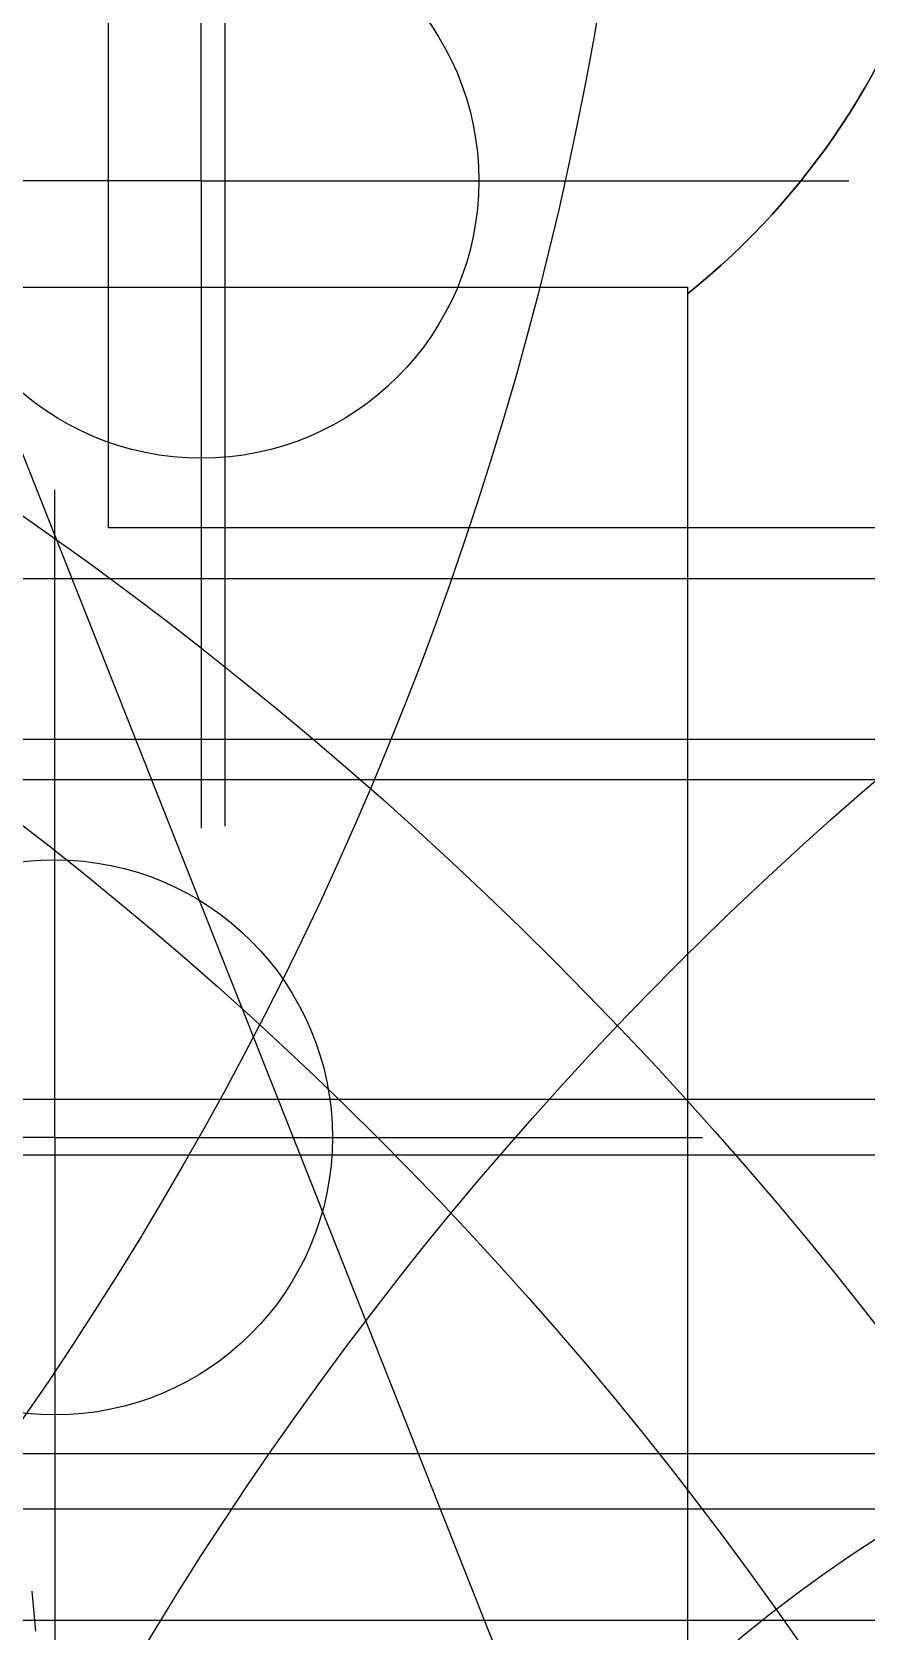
# Model space of a CAD drawing. Extents: x -381 to 213, y -63 to 250.
# Drawn here: x -51.8 to -47.3, y 18.1 to 26.74 of the extents above; entities that cross this region are included whole.
import ezdxf

# ---------------------------------------------------------------- set-up
doc = ezdxf.new("R2010")
doc.units = 0
doc.header["$MEASUREMENT"] = 0
for name, pattern in [('K5LT65535', [0]), ('K5LT_AXLED', [19.5, 15, -1.5, 1.5, -1.5]), ('K5LT_BASIC', [0])]:
    doc.linetypes.add(name, pattern=pattern)
doc.layers.add('Системный слой', color=7, linetype='Continuous')

# ---------------------------------------------------------------- blocks, each defined once
blk = doc.blocks.new('*U')
at = {"layer": 'Системный слой', "color": 30, "linetype": 'K5LT_AXLED'}
for p, q in [((13.1663, 21.5152), (13.1663, 15.5152)), ((-62.6064, 14.16), (-62.6064, 17.66)), ((-62.6064, 14.16), (-66.1064, 14.16)), ((-62.6064, 14.16), (-59.1064, 14.16)), ((-62.6064, 14.16), (-62.6064, 10.66)), ((45.6269, -2.8016), (45.6269, 0.6984)), ((45.6269, -2.8016), (42.1269, -2.8016)), ((45.6269, -2.8016), (49.1269, -2.8016)), ((45.6269, -2.8016), (45.6269, -6.3016))]:
    blk.add_line(p, q, dxfattribs=at)
at = {"layer": 'Системный слой', "color": 5, "linetype": 'K5LT_BASIC'}
for p, q in [((10.6669, 18.4283), (15.6669, 18.4283)), ((15.6669, 18.4283), (15.6669, 9.4283)), ((-44.6167, 17.1792), (-63.6167, 17.1792)), ((19.6668, 15.7655), (6.6668, 15.7655)), ((160.2644, 11.6802), (160.2831, 11.4641)), ((160.2644, 11.6802), (160.2831, 11.4641)), ((33.3779, 11.2227), (-46.6221, 11.2227)), ((64.1167, -5.8208), (44.1167, -5.8208))]:
    blk.add_line(p, q, dxfattribs=at)
blk = doc.blocks.new('*F')
at = {"layer": 'Системный слой', "color": 5, "linetype": 'K5LT65535'}
for points in [[(-51.1017, 49.7605), (-128.2335, 22.8696), (-130.1116, 20.4294), (-130.1116, 14.0655), (-53.8769, 14.0655), (-43.8287, 42.3918), (-43.8287, 45.9326)], [(51.0007, 17.1278), (12.5369, 17.1278), (12.5369, 38.6596), (15.3599, 41.4827), (49.0932, 41.4827), (50.9832, 39.5927), (51.0007, 17.1278)], [(61.3105, -34.1658), (-32.3451, -34.1205), (-47.0824, -29.0939), (-58.6618, -6.9879), (-60.9585, -2.4901), (-65.0735, -0.3848), (-75.9829, 2.1034), (-86.6053, 2.1034), (-95.8879, 2.1034), (-104.0222, -0.3848), (-108.9984, -5.361), (-114.2618, -13.6867), (-130.2432, -13.6867), (-130.2432, 12.1516), (-51.5802, 12.1516), (-42.0105, -15.9834), (-39.4266, -18.5672), (-35.8858, -20.3855), (-31.8666, -21.5338), (54.835, -21.5338), (57.0839, -19.2849), (57.0839, 15.6923), (64.5961, 15.6923), (64.6218, 7.6219)]]:
    blk.add_lwpolyline(points, dxfattribs=at)
at = {"layer": 'Системный слой', "color": 5, "linetype": 'K5LT_BASIC'}
blk.add_lwpolyline([(10.6669, 18.3923, -2.849), (15.6669, 18.3932, 2.849), (10.6669, 18.3923, 2.849)], format="xyb", dxfattribs=at)
for centre, radius in [((94.0125, 5.9815), 62.5341), ((94.0125, 5.9815), 62.5341), ((-0.009, -0.1679), 21.15), ((29.0451, 1.3327), 19), ((-0.009, -0.1679), 19.8), ((-62.6064, 14.16), 1.5), ((-54.1167, 5.6792), 7.5), ((-54.1167, 5.6792), 6), ((45.6269, -2.8016), 1.5)]:
    blk.add_circle(centre, radius, dxfattribs=at)
at = {"layer": 'Системный слой'}
blk.add_blockref('*U', (0, 0), dxfattribs=at)
blk.add_blockref('*U', (0, 0), dxfattribs=at)
blk.add_blockref('*U', (0, 0), dxfattribs=at)
blk.add_blockref('*U', (0, 0), dxfattribs=at)
blk.add_blockref('*U', (0, 0), dxfattribs=at)
blk.add_blockref('*U', (0, 0), dxfattribs=at)
blk.add_blockref('*U', (0, 0), dxfattribs=at)
blk.add_blockref('*U', (0, 0), dxfattribs=at)
blk.add_blockref('*U', (0, 0), dxfattribs=at)
blk.add_blockref('*U', (0, 0), dxfattribs=at)
blk.add_blockref('*U', (0, 0), dxfattribs=at)
blk.add_blockref('*U', (0, 0), dxfattribs=at)
blk.add_blockref('*U', (0, 0), dxfattribs=at)
blk.add_blockref('*U', (0, 0), dxfattribs=at)
blk.add_blockref('*U', (0, 0), dxfattribs=at)
blk.add_blockref('*U', (0, 0), dxfattribs=at)
blk.add_blockref('*U', (0, 0), dxfattribs=at)
blk.add_blockref('*U', (0, 0), dxfattribs=at)
blk.add_blockref('*U', (0, 0), dxfattribs=at)
blk.add_blockref('*U', (0, 0), dxfattribs=at)
blk.add_blockref('*U', (0, 0), dxfattribs=at)
blk.add_blockref('*U', (0, 0), dxfattribs=at)
blk.add_blockref('*U', (0, 0), dxfattribs=at)
blk.add_blockref('*U', (0, 0), dxfattribs=at)
blk.add_blockref('*U', (0, 0), dxfattribs=at)
blk.add_blockref('*U', (0, 0), dxfattribs=at)
blk.add_blockref('*U', (0, 0), dxfattribs=at)
blk.add_blockref('*U', (0, 0), dxfattribs=at)
blk.add_blockref('*U', (0, 0), dxfattribs=at)
blk.add_blockref('*U', (0, 0), dxfattribs=at)
blk.add_blockref('*U', (0, 0), dxfattribs=at)
blk.add_blockref('*U', (0, 0), dxfattribs=at)
blk.add_blockref('*U', (0, 0), dxfattribs=at)
blk.add_blockref('*U', (0, 0), dxfattribs=at)
blk.add_blockref('*U', (0, 0), dxfattribs=at)
blk.add_blockref('*U', (0, 0), dxfattribs=at)
blk.add_blockref('*U', (0, 0), dxfattribs=at)
blk.add_blockref('*U', (0, 0), dxfattribs=at)
blk.add_blockref('*U', (0, 0), dxfattribs=at)
blk.add_blockref('*U', (0, 0), dxfattribs=at)
blk.add_blockref('*U', (0, 0), dxfattribs=at)
blk.add_blockref('*U', (0, 0), dxfattribs=at)
blk.add_blockref('*U', (0, 0), dxfattribs=at)
blk.add_blockref('*U', (0, 0), dxfattribs=at)
blk.add_blockref('*U', (0, 0), dxfattribs=at)
blk.add_blockref('*U', (0, 0), dxfattribs=at)
blk.add_blockref('*U', (0, 0), dxfattribs=at)
blk.add_blockref('*U', (0, 0), dxfattribs=at)
blk.add_blockref('*U', (0, 0), dxfattribs=at)
blk.add_blockref('*U', (0, 0), dxfattribs=at)
blk.add_blockref('*U', (0, 0), dxfattribs=at)
blk.add_blockref('*U', (0, 0), dxfattribs=at)
blk.add_blockref('*U', (0, 0), dxfattribs=at)
blk.add_blockref('*U', (0, 0), dxfattribs=at)
blk.add_blockref('*U', (0, 0), dxfattribs=at)
blk.add_blockref('*U', (0, 0), dxfattribs=at)
blk.add_blockref('*U', (0, 0), dxfattribs=at)
blk.add_blockref('*U', (0, 0), dxfattribs=at)
blk.add_blockref('*U', (0, 0), dxfattribs=at)
blk.add_blockref('*U', (0, 0), dxfattribs=at)
blk.add_blockref('*U', (0, 0), dxfattribs=at)
blk.add_blockref('*U', (0, 0), dxfattribs=at)
blk.add_blockref('*U', (0, 0), dxfattribs=at)
blk.add_blockref('*U', (0, 0), dxfattribs=at)
blk.add_blockref('*U', (0, 0), dxfattribs=at)
blk.add_blockref('*U', (0, 0), dxfattribs=at)
blk.add_blockref('*U', (0, 0), dxfattribs=at)
blk.add_blockref('*U', (0, 0), dxfattribs=at)
blk.add_blockref('*U', (0, 0), dxfattribs=at)
blk.add_blockref('*U', (0, 0), dxfattribs=at)
blk.add_blockref('*U', (0, 0), dxfattribs=at)
blk.add_blockref('*U', (0, 0), dxfattribs=at)
blk.add_blockref('*U', (0, 0), dxfattribs=at)
blk.add_blockref('*U', (0, 0), dxfattribs=at)
blk.add_blockref('*U', (0, 0), dxfattribs=at)
blk.add_blockref('*U', (0, 0), dxfattribs=at)
blk.add_blockref('*U', (0, 0), dxfattribs=at)
blk.add_blockref('*U', (0, 0), dxfattribs=at)
blk.add_blockref('*U', (0, 0), dxfattribs=at)
blk.add_blockref('*U', (0, 0), dxfattribs=at)
blk.add_blockref('*U', (0, 0), dxfattribs=at)
blk.add_blockref('*U', (0, 0), dxfattribs=at)
blk.add_blockref('*U', (0, 0), dxfattribs=at)
blk.add_blockref('*U', (0, 0), dxfattribs=at)
blk.add_blockref('*U', (0, 0), dxfattribs=at)
blk.add_blockref('*U', (0, 0), dxfattribs=at)
blk.add_blockref('*U', (0, 0), dxfattribs=at)
blk.add_blockref('*U', (0, 0), dxfattribs=at)
blk.add_blockref('*U', (0, 0), dxfattribs=at)
blk.add_blockref('*U', (0, 0), dxfattribs=at)
blk.add_blockref('*U', (0, 0), dxfattribs=at)
blk.add_blockref('*U', (0, 0), dxfattribs=at)
blk.add_blockref('*U', (0, 0), dxfattribs=at)
blk.add_blockref('*U', (0, 0), dxfattribs=at)
blk.add_blockref('*U', (0, 0), dxfattribs=at)
blk.add_blockref('*U', (0, 0), dxfattribs=at)
blk.add_blockref('*U', (0, 0), dxfattribs=at)
blk.add_blockref('*U', (0, 0), dxfattribs=at)
blk.add_blockref('*U', (0, 0), dxfattribs=at)
blk.add_blockref('*U', (0, 0), dxfattribs=at)
blk.add_blockref('*U', (0, 0), dxfattribs=at)
blk.add_blockref('*U', (0, 0), dxfattribs=at)
blk.add_blockref('*U', (0, 0), dxfattribs=at)
blk.add_blockref('*U', (0, 0), dxfattribs=at)
blk.add_blockref('*U', (0, 0), dxfattribs=at)
blk.add_blockref('*U', (0, 0), dxfattribs=at)
blk.add_blockref('*U', (0, 0), dxfattribs=at)
blk.add_blockref('*U', (0, 0), dxfattribs=at)
blk.add_blockref('*U', (0, 0), dxfattribs=at)
blk.add_blockref('*U', (0, 0), dxfattribs=at)
blk.add_blockref('*U', (0, 0), dxfattribs=at)
blk.add_blockref('*U', (0, 0), dxfattribs=at)
blk.add_blockref('*U', (0, 0), dxfattribs=at)
blk.add_blockref('*U', (0, 0), dxfattribs=at)
blk.add_blockref('*U', (0, 0), dxfattribs=at)
blk.add_blockref('*U', (0, 0), dxfattribs=at)
blk.add_blockref('*U', (0, 0), dxfattribs=at)
blk.add_blockref('*U', (0, 0), dxfattribs=at)
blk.add_blockref('*U', (0, 0), dxfattribs=at)
blk.add_blockref('*U', (0, 0), dxfattribs=at)
blk.add_blockref('*U', (0, 0), dxfattribs=at)
blk.add_blockref('*U', (0, 0), dxfattribs=at)
blk.add_blockref('*U', (0, 0), dxfattribs=at)
blk.add_blockref('*U', (0, 0), dxfattribs=at)
blk.add_blockref('*U', (0, 0), dxfattribs=at)
blk.add_blockref('*U', (0, 0), dxfattribs=at)
blk.add_blockref('*U', (0, 0), dxfattribs=at)
blk.add_blockref('*U', (0, 0), dxfattribs=at)
blk.add_blockref('*U', (0, 0), dxfattribs=at)
blk.add_blockref('*U', (0, 0), dxfattribs=at)
blk.add_blockref('*U', (0, 0), dxfattribs=at)
blk.add_blockref('*U', (0, 0), dxfattribs=at)
blk.add_blockref('*U', (0, 0), dxfattribs=at)
blk.add_blockref('*U', (0, 0), dxfattribs=at)
blk.add_blockref('*U', (0, 0), dxfattribs=at)
blk.add_blockref('*U', (0, 0), dxfattribs=at)
blk.add_blockref('*U', (0, 0), dxfattribs=at)
blk.add_blockref('*U', (0, 0), dxfattribs=at)
blk.add_blockref('*U', (0, 0), dxfattribs=at)
blk.add_blockref('*U', (0, 0), dxfattribs=at)
blk.add_blockref('*U', (0, 0), dxfattribs=at)
blk.add_blockref('*U', (0, 0), dxfattribs=at)
blk.add_blockref('*U', (0, 0), dxfattribs=at)
blk.add_blockref('*U', (0, 0), dxfattribs=at)
blk.add_blockref('*U', (0, 0), dxfattribs=at)
blk.add_blockref('*U', (0, 0), dxfattribs=at)
blk.add_blockref('*U', (0, 0), dxfattribs=at)
blk.add_blockref('*U', (0, 0), dxfattribs=at)
blk.add_blockref('*U', (0, 0), dxfattribs=at)
blk.add_blockref('*U', (0, 0), dxfattribs=at)
blk.add_blockref('*U', (0, 0), dxfattribs=at)
blk.add_blockref('*U', (0, 0), dxfattribs=at)
blk.add_blockref('*U', (0, 0), dxfattribs=at)
blk.add_blockref('*U', (0, 0), dxfattribs=at)
blk.add_blockref('*U', (0, 0), dxfattribs=at)
blk.add_blockref('*U', (0, 0), dxfattribs=at)
blk.add_blockref('*U', (0, 0), dxfattribs=at)
blk.add_blockref('*U', (0, 0), dxfattribs=at)
blk.add_blockref('*U', (0, 0), dxfattribs=at)
blk.add_blockref('*U', (0, 0), dxfattribs=at)
blk.add_blockref('*U', (0, 0), dxfattribs=at)
blk.add_blockref('*U', (0, 0), dxfattribs=at)
blk.add_blockref('*U', (0, 0), dxfattribs=at)
blk.add_blockref('*U', (0, 0), dxfattribs=at)
blk.add_blockref('*U', (0, 0), dxfattribs=at)
blk.add_blockref('*U', (0, 0), dxfattribs=at)
blk.add_blockref('*U', (0, 0), dxfattribs=at)
blk.add_blockref('*U', (0, 0), dxfattribs=at)
blk.add_blockref('*U', (0, 0), dxfattribs=at)
blk.add_blockref('*U', (0, 0), dxfattribs=at)
blk.add_blockref('*U', (0, 0), dxfattribs=at)
blk.add_blockref('*U', (0, 0), dxfattribs=at)
blk.add_blockref('*U', (0, 0), dxfattribs=at)
blk.add_blockref('*U', (0, 0), dxfattribs=at)
blk.add_blockref('*U', (0, 0), dxfattribs=at)
blk.add_blockref('*U', (0, 0), dxfattribs=at)
blk.add_blockref('*U', (0, 0), dxfattribs=at)
blk.add_blockref('*U', (0, 0), dxfattribs=at)
blk.add_blockref('*U', (0, 0), dxfattribs=at)
blk.add_blockref('*U', (0, 0), dxfattribs=at)
blk.add_blockref('*U', (0, 0), dxfattribs=at)
blk.add_blockref('*U', (0, 0), dxfattribs=at)
blk.add_blockref('*U', (0, 0), dxfattribs=at)
blk.add_blockref('*U', (0, 0), dxfattribs=at)
blk.add_blockref('*U', (0, 0), dxfattribs=at)
blk.add_blockref('*U', (0, 0), dxfattribs=at)
blk.add_blockref('*U', (0, 0), dxfattribs=at)
blk.add_blockref('*U', (0, 0), dxfattribs=at)
blk.add_blockref('*U', (0, 0), dxfattribs=at)
blk.add_blockref('*U', (0, 0), dxfattribs=at)
blk.add_blockref('*U', (0, 0), dxfattribs=at)
blk.add_blockref('*U', (0, 0), dxfattribs=at)
blk.add_blockref('*U', (0, 0), dxfattribs=at)
blk.add_blockref('*U', (0, 0), dxfattribs=at)
blk.add_blockref('*U', (0, 0), dxfattribs=at)
blk.add_blockref('*U', (0, 0), dxfattribs=at)
blk.add_blockref('*U', (0, 0), dxfattribs=at)
blk.add_blockref('*U', (0, 0), dxfattribs=at)
blk.add_blockref('*U', (0, 0), dxfattribs=at)
blk.add_blockref('*U', (0, 0), dxfattribs=at)
blk.add_blockref('*U', (0, 0), dxfattribs=at)
blk.add_blockref('*U', (0, 0), dxfattribs=at)
blk.add_blockref('*U', (0, 0), dxfattribs=at)
blk.add_blockref('*U', (0, 0), dxfattribs=at)
blk.add_blockref('*U', (0, 0), dxfattribs=at)
blk.add_blockref('*U', (0, 0), dxfattribs=at)
blk.add_blockref('*U', (0, 0), dxfattribs=at)

msp = doc.modelspace()

# ---------------------------------------------------------------- linework, layer by layer
at = {"layer": 'Системный слой', "color": 5, "linetype": 'K5LT_BASIC'}
msp.add_line((-46.6463, 11.3146), (-80.3161, 96.3083), dxfattribs=at)

# ---------------------------------------------------------------- block references
at = {"layer": 'Системный слой'}
for p in [(-96.5151, 28.7405), (-63.9267, 6.9347), (50.8279, 6.9091), (-212.0681, 6.6367), (10.9271, 6.6087)]:
    msp.add_blockref('*F', p, dxfattribs=at)

doc.saveas('drawing.dxf')
